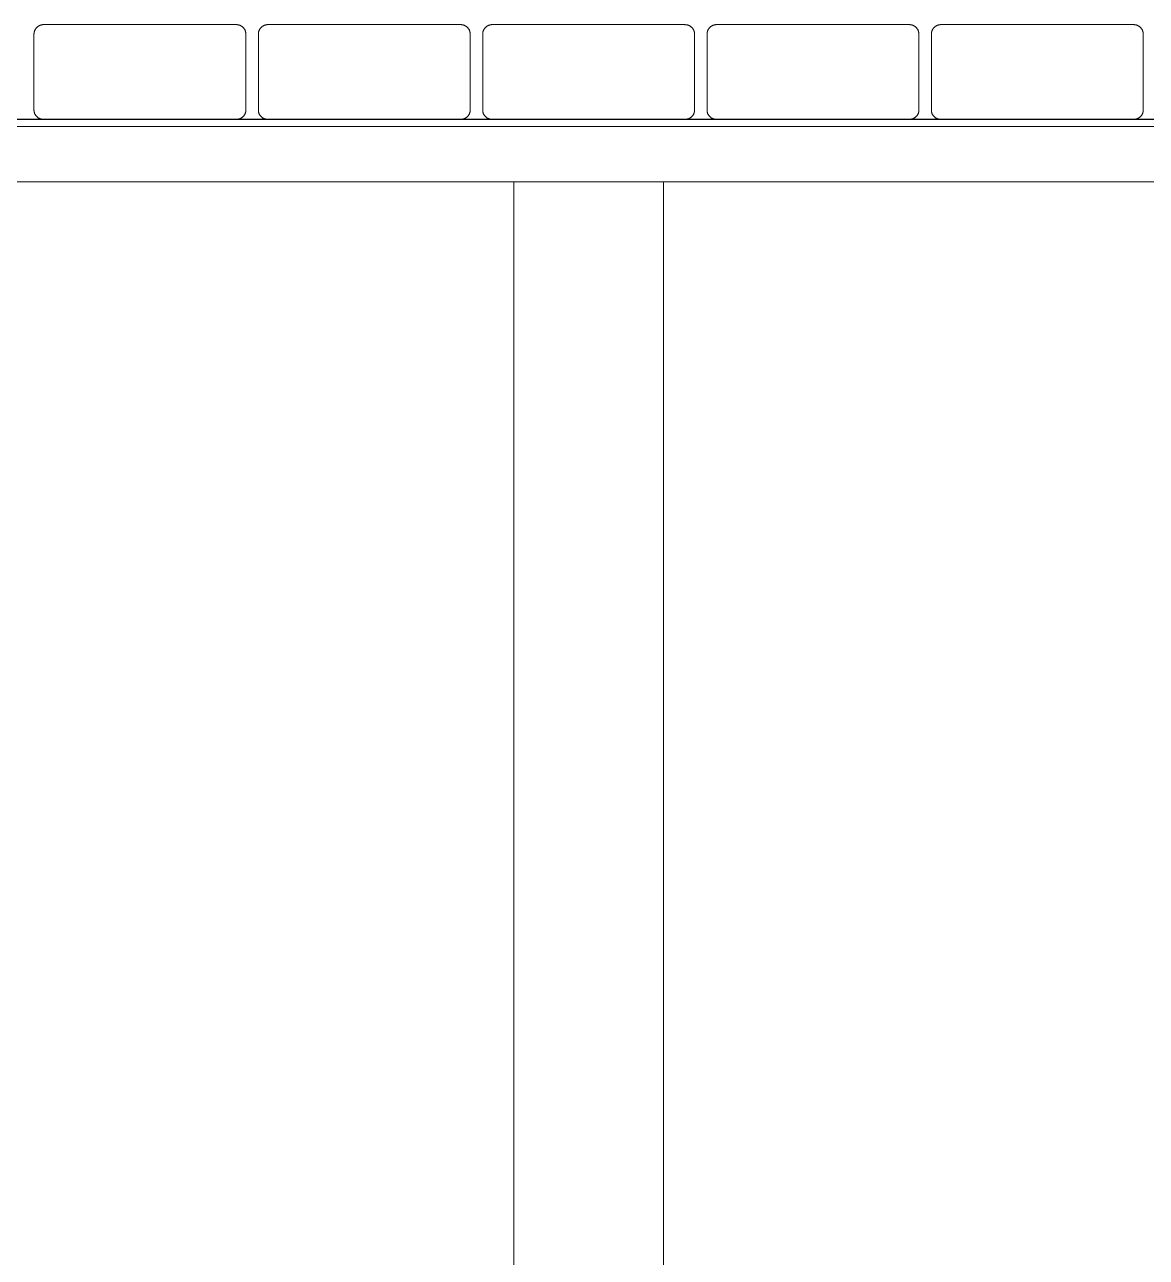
# Model space of a CAD drawing. Header units: millimetres. Extents: x -397 to 2955, y -22 to 2256.
# Drawn here: x 2042.9 to 2492.9, y 1664.1 to 2158.7 of the extents above; entities that cross this region are included whole.
import ezdxf

# ---------------------------------------------------------------- set-up
doc = ezdxf.new("R2010")
doc.units = ezdxf.units.MM
doc.layers.add('ZANO_R', color=7, linetype='Continuous', lineweight=0)

msp = doc.modelspace()

# ---------------------------------------------------------------- linework, layer by layer
at = {"layer": 'ZANO_R'}
for p, q in [((2046.87, 2156.1), (2046.92, 2156.23)), ((2046.92, 2156.23), (2046.97, 2156.35)), ((2046.97, 2156.35), (2047.02, 2156.47)), ((2047.02, 2156.47), (2047.08, 2156.59)), ((2047.08, 2156.59), (2047.14, 2156.71)), ((2047.14, 2156.71), (2047.21, 2156.82)), ((2047.21, 2156.82), (2047.28, 2156.94)), ((2047.28, 2156.94), (2047.35, 2157.05)), ((2047.35, 2157.05), (2047.43, 2157.15)), ((2047.43, 2157.15), (2047.51, 2157.26)), ((2047.51, 2157.26), (2047.6, 2157.36)), ((2047.6, 2157.36), (2047.69, 2157.46)), ((2047.69, 2157.46), (2047.78, 2157.56)), ((2047.78, 2157.56), (2047.88, 2157.65)), ((2047.88, 2157.65), (2047.97, 2157.74)), ((2047.97, 2157.74), (2048.08, 2157.82)), ((2048.08, 2157.82), (2048.18, 2157.91)), ((2048.18, 2157.91), (2048.29, 2157.98)), ((2048.29, 2157.98), (2048.4, 2158.06)), ((2048.4, 2158.06), (2048.51, 2158.13)), ((2048.51, 2158.13), (2048.63, 2158.2)), ((2048.63, 2158.2), (2048.74, 2158.26)), ((2048.74, 2158.26), (2048.86, 2158.32)), ((2048.86, 2158.32), (2048.98, 2158.37)), ((2048.98, 2158.37), (2049.11, 2158.42)), ((2049.11, 2158.42), (2049.23, 2158.47)), ((2049.23, 2158.47), (2049.36, 2158.51)), ((2049.36, 2158.51), (2049.49, 2158.55)), ((2049.49, 2158.55), (2049.61, 2158.58)), ((2049.61, 2158.58), (2049.74, 2158.61)), ((2049.74, 2158.61), (2049.88, 2158.63)), ((2049.88, 2158.63), (2050.01, 2158.65)), ((2050.01, 2158.65), (2050.14, 2158.67)), ((2050.14, 2158.67), (2050.27, 2158.68)), ((2050.27, 2158.68), (2050.41, 2158.68)), ((2050.41, 2158.68), (2050.54, 2158.68)), ((2050.54, 2158.68), (2050.67, 2158.68)), ((2050.67, 2158.68), (2127.67, 2158.68)), ((2127.8, 2158.68), (2127.67, 2158.68)), ((2127.94, 2158.68), (2127.8, 2158.68)), ((2128.07, 2158.68), (2127.94, 2158.68)), ((2128.2, 2158.67), (2128.07, 2158.68)), ((2128.34, 2158.65), (2128.2, 2158.67)), ((2128.47, 2158.63), (2128.34, 2158.65)), ((2128.6, 2158.61), (2128.47, 2158.63)), ((2128.73, 2158.58), (2128.6, 2158.61)), ((2128.86, 2158.55), (2128.73, 2158.58)), ((2128.98, 2158.51), (2128.86, 2158.55)), ((2129.11, 2158.47), (2128.98, 2158.51)), ((2129.24, 2158.42), (2129.11, 2158.47)), ((2129.36, 2158.37), (2129.24, 2158.42)), ((2129.48, 2158.32), (2129.36, 2158.37)), ((2129.6, 2158.26), (2129.48, 2158.32)), ((2129.72, 2158.2), (2129.6, 2158.26)), ((2129.83, 2158.13), (2129.72, 2158.2)), ((2129.94, 2158.06), (2129.83, 2158.13)), ((2130.05, 2157.98), (2129.94, 2158.06)), ((2130.16, 2157.91), (2130.05, 2157.98)), ((2130.27, 2157.82), (2130.16, 2157.91)), ((2130.37, 2157.74), (2130.27, 2157.82)), ((2130.47, 2157.65), (2130.37, 2157.74)), ((2130.56, 2157.56), (2130.47, 2157.65)), ((2130.65, 2157.46), (2130.56, 2157.56)), ((2130.74, 2157.36), (2130.65, 2157.46)), ((2130.83, 2157.26), (2130.74, 2157.36)), ((2130.91, 2157.15), (2130.83, 2157.26)), ((2130.99, 2157.05), (2130.91, 2157.15)), ((2131.06, 2156.94), (2130.99, 2157.05)), ((2131.13, 2156.82), (2131.06, 2156.94)), ((2131.2, 2156.71), (2131.13, 2156.82)), ((2131.26, 2156.59), (2131.2, 2156.71)), ((2131.32, 2156.47), (2131.26, 2156.59)), ((2131.37, 2156.35), (2131.32, 2156.47)), ((2131.42, 2156.23), (2131.37, 2156.35)), ((2131.47, 2156.1), (2131.42, 2156.23)), ((2136.87, 2156.1), (2136.92, 2156.23)), ((2136.92, 2156.23), (2136.97, 2156.35)), ((2136.97, 2156.35), (2137.02, 2156.47)), ((2137.02, 2156.47), (2137.08, 2156.59)), ((2137.08, 2156.59), (2137.14, 2156.71)), ((2137.14, 2156.71), (2137.21, 2156.82)), ((2137.21, 2156.82), (2137.28, 2156.94)), ((2137.28, 2156.94), (2137.35, 2157.05)), ((2137.35, 2157.05), (2137.43, 2157.15)), ((2137.43, 2157.15), (2137.51, 2157.26)), ((2137.51, 2157.26), (2137.6, 2157.36)), ((2137.6, 2157.36), (2137.69, 2157.46)), ((2137.69, 2157.46), (2137.78, 2157.56)), ((2137.78, 2157.56), (2137.88, 2157.65)), ((2137.88, 2157.65), (2137.97, 2157.74)), ((2137.97, 2157.74), (2138.08, 2157.82)), ((2138.08, 2157.82), (2138.18, 2157.91)), ((2138.18, 2157.91), (2138.29, 2157.98)), ((2138.29, 2157.98), (2138.4, 2158.06)), ((2138.4, 2158.06), (2138.51, 2158.13)), ((2138.51, 2158.13), (2138.63, 2158.2)), ((2138.63, 2158.2), (2138.74, 2158.26)), ((2138.74, 2158.26), (2138.86, 2158.32)), ((2138.86, 2158.32), (2138.98, 2158.37)), ((2138.98, 2158.37), (2139.11, 2158.42)), ((2139.11, 2158.42), (2139.23, 2158.47)), ((2139.23, 2158.47), (2139.36, 2158.51)), ((2139.36, 2158.51), (2139.49, 2158.55)), ((2139.49, 2158.55), (2139.61, 2158.58)), ((2139.61, 2158.58), (2139.74, 2158.61)), ((2139.74, 2158.61), (2139.88, 2158.63)), ((2139.88, 2158.63), (2140.01, 2158.65)), ((2140.01, 2158.65), (2140.14, 2158.67)), ((2140.14, 2158.67), (2140.27, 2158.68)), ((2140.27, 2158.68), (2140.41, 2158.68)), ((2140.41, 2158.68), (2140.54, 2158.68)), ((2140.54, 2158.68), (2140.67, 2158.68)), ((2140.67, 2158.68), (2217.67, 2158.68)), ((2217.8, 2158.68), (2217.67, 2158.68)), ((2217.94, 2158.68), (2217.8, 2158.68)), ((2218.07, 2158.68), (2217.94, 2158.68)), ((2218.2, 2158.67), (2218.07, 2158.68)), ((2218.34, 2158.65), (2218.2, 2158.67)), ((2218.47, 2158.63), (2218.34, 2158.65)), ((2218.6, 2158.61), (2218.47, 2158.63)), ((2218.73, 2158.58), (2218.6, 2158.61)), ((2218.86, 2158.55), (2218.73, 2158.58)), ((2218.98, 2158.51), (2218.86, 2158.55)), ((2219.11, 2158.47), (2218.98, 2158.51)), ((2219.24, 2158.42), (2219.11, 2158.47)), ((2219.36, 2158.37), (2219.24, 2158.42)), ((2219.48, 2158.32), (2219.36, 2158.37)), ((2219.6, 2158.26), (2219.48, 2158.32)), ((2219.72, 2158.2), (2219.6, 2158.26)), ((2219.83, 2158.13), (2219.72, 2158.2)), ((2219.94, 2158.06), (2219.83, 2158.13)), ((2220.05, 2157.98), (2219.94, 2158.06)), ((2220.16, 2157.91), (2220.05, 2157.98)), ((2220.27, 2157.82), (2220.16, 2157.91)), ((2220.37, 2157.74), (2220.27, 2157.82)), ((2220.47, 2157.65), (2220.37, 2157.74)), ((2220.56, 2157.56), (2220.47, 2157.65)), ((2220.65, 2157.46), (2220.56, 2157.56)), ((2220.74, 2157.36), (2220.65, 2157.46)), ((2220.83, 2157.26), (2220.74, 2157.36)), ((2220.91, 2157.15), (2220.83, 2157.26)), ((2220.99, 2157.05), (2220.91, 2157.15)), ((2221.06, 2156.94), (2220.99, 2157.05)), ((2221.13, 2156.82), (2221.06, 2156.94)), ((2221.2, 2156.71), (2221.13, 2156.82)), ((2221.26, 2156.59), (2221.2, 2156.71)), ((2221.32, 2156.47), (2221.26, 2156.59)), ((2221.37, 2156.35), (2221.32, 2156.47)), ((2221.42, 2156.23), (2221.37, 2156.35)), ((2221.47, 2156.1), (2221.42, 2156.23)), ((2226.87, 2156.1), (2226.92, 2156.23)), ((2226.92, 2156.23), (2226.97, 2156.35)), ((2226.97, 2156.35), (2227.02, 2156.47)), ((2227.02, 2156.47), (2227.08, 2156.59)), ((2227.08, 2156.59), (2227.14, 2156.71)), ((2227.14, 2156.71), (2227.21, 2156.82)), ((2227.21, 2156.82), (2227.28, 2156.94)), ((2227.28, 2156.94), (2227.35, 2157.05)), ((2227.35, 2157.05), (2227.43, 2157.15)), ((2227.43, 2157.15), (2227.51, 2157.26)), ((2227.51, 2157.26), (2227.6, 2157.36)), ((2227.6, 2157.36), (2227.69, 2157.46)), ((2227.69, 2157.46), (2227.78, 2157.56)), ((2227.78, 2157.56), (2227.88, 2157.65)), ((2227.88, 2157.65), (2227.97, 2157.74)), ((2227.97, 2157.74), (2228.08, 2157.82)), ((2228.08, 2157.82), (2228.18, 2157.91)), ((2228.18, 2157.91), (2228.29, 2157.98)), ((2228.29, 2157.98), (2228.4, 2158.06)), ((2228.4, 2158.06), (2228.51, 2158.13)), ((2228.51, 2158.13), (2228.63, 2158.2)), ((2228.63, 2158.2), (2228.74, 2158.26)), ((2228.74, 2158.26), (2228.86, 2158.32)), ((2228.86, 2158.32), (2228.98, 2158.37)), ((2228.98, 2158.37), (2229.11, 2158.42)), ((2229.11, 2158.42), (2229.23, 2158.47)), ((2229.23, 2158.47), (2229.36, 2158.51)), ((2229.36, 2158.51), (2229.49, 2158.55)), ((2229.49, 2158.55), (2229.61, 2158.58)), ((2229.61, 2158.58), (2229.74, 2158.61)), ((2229.74, 2158.61), (2229.88, 2158.63)), ((2229.88, 2158.63), (2230.01, 2158.65)), ((2230.01, 2158.65), (2230.14, 2158.67)), ((2230.14, 2158.67), (2230.27, 2158.68)), ((2230.27, 2158.68), (2230.41, 2158.68)), ((2230.41, 2158.68), (2230.54, 2158.68)), ((2230.54, 2158.68), (2230.67, 2158.68)), ((2230.67, 2158.68), (2269.17, 2158.68)), ((2269.17, 2158.68), (2307.67, 2158.68)), ((2307.79, 2158.68), (2307.67, 2158.68)), ((2307.91, 2158.67), (2307.79, 2158.68)), ((2308.03, 2158.66), (2307.91, 2158.67)), ((2308.03, 2158.66), (2308.16, 2158.66)), ((2308.16, 2158.66), (2308.29, 2158.64)), ((2308.29, 2158.64), (2308.42, 2158.63)), ((2308.42, 2158.63), (2308.55, 2158.61)), ((2308.55, 2158.61), (2308.68, 2158.58)), ((2308.68, 2158.58), (2308.81, 2158.55)), ((2308.81, 2158.55), (2308.93, 2158.52)), ((2308.93, 2158.52), (2309.06, 2158.48)), ((2309.06, 2158.48), (2309.18, 2158.44)), ((2309.18, 2158.44), (2309.31, 2158.39)), ((2309.31, 2158.39), (2309.43, 2158.34)), ((2309.43, 2158.34), (2309.54, 2158.29)), ((2309.54, 2158.29), (2309.66, 2158.23)), ((2309.66, 2158.23), (2309.78, 2158.16)), ((2309.78, 2158.16), (2309.89, 2158.1)), ((2309.89, 2158.1), (2310, 2158.03)), ((2310, 2158.03), (2310.11, 2157.95)), ((2310.11, 2157.95), (2310.21, 2157.87)), ((2310.21, 2157.87), (2310.31, 2157.79)), ((2310.31, 2157.79), (2310.41, 2157.71)), ((2310.41, 2157.71), (2310.51, 2157.62)), ((2310.51, 2157.62), (2310.6, 2157.52)), ((2310.6, 2157.52), (2310.69, 2157.43)), ((2310.69, 2157.43), (2310.78, 2157.33)), ((2310.78, 2157.33), (2310.86, 2157.23)), ((2310.86, 2157.23), (2310.94, 2157.13)), ((2310.94, 2157.13), (2311.02, 2157.02)), ((2311.02, 2157.02), (2311.09, 2156.91)), ((2311.09, 2156.91), (2311.16, 2156.8)), ((2311.16, 2156.8), (2311.22, 2156.68)), ((2311.22, 2156.68), (2311.28, 2156.57)), ((2311.28, 2156.57), (2311.34, 2156.45)), ((2311.34, 2156.45), (2311.39, 2156.33)), ((2311.39, 2156.33), (2311.44, 2156.21)), ((2311.44, 2156.21), (2311.48, 2156.08)), ((2316.87, 2156.1), (2316.92, 2156.23)), ((2316.92, 2156.23), (2316.97, 2156.35)), ((2316.97, 2156.35), (2317.02, 2156.47)), ((2317.02, 2156.47), (2317.08, 2156.59)), ((2317.08, 2156.59), (2317.14, 2156.71)), ((2317.14, 2156.71), (2317.21, 2156.82)), ((2317.21, 2156.82), (2317.28, 2156.94)), ((2317.28, 2156.94), (2317.35, 2157.05)), ((2317.35, 2157.05), (2317.43, 2157.15)), ((2317.43, 2157.15), (2317.51, 2157.26)), ((2317.51, 2157.26), (2317.6, 2157.36)), ((2317.6, 2157.36), (2317.69, 2157.46)), ((2317.69, 2157.46), (2317.78, 2157.56)), ((2317.78, 2157.56), (2317.88, 2157.65)), ((2317.88, 2157.65), (2317.97, 2157.74)), ((2317.97, 2157.74), (2318.08, 2157.82)), ((2318.08, 2157.82), (2318.18, 2157.91)), ((2318.18, 2157.91), (2318.29, 2157.98)), ((2318.29, 2157.98), (2318.4, 2158.06)), ((2318.4, 2158.06), (2318.51, 2158.13)), ((2318.51, 2158.13), (2318.63, 2158.2)), ((2318.63, 2158.2), (2318.74, 2158.26)), ((2318.74, 2158.26), (2318.86, 2158.32)), ((2318.86, 2158.32), (2318.98, 2158.37)), ((2318.98, 2158.37), (2319.11, 2158.42)), ((2319.11, 2158.42), (2319.23, 2158.47)), ((2319.23, 2158.47), (2319.36, 2158.51)), ((2319.36, 2158.51), (2319.49, 2158.55)), ((2319.49, 2158.55), (2319.61, 2158.58)), ((2319.61, 2158.58), (2319.74, 2158.61)), ((2319.74, 2158.61), (2319.88, 2158.63)), ((2319.88, 2158.63), (2320.01, 2158.65)), ((2320.01, 2158.65), (2320.14, 2158.67)), ((2320.14, 2158.67), (2320.27, 2158.68)), ((2320.27, 2158.68), (2320.41, 2158.68)), ((2320.41, 2158.68), (2320.54, 2158.68)), ((2320.54, 2158.68), (2320.67, 2158.68)), ((2320.67, 2158.68), (2397.67, 2158.68)), ((2397.8, 2158.68), (2397.67, 2158.68)), ((2397.94, 2158.68), (2397.8, 2158.68)), ((2398.07, 2158.68), (2397.94, 2158.68)), ((2398.2, 2158.67), (2398.07, 2158.68)), ((2398.34, 2158.65), (2398.2, 2158.67)), ((2398.47, 2158.63), (2398.34, 2158.65)), ((2398.6, 2158.61), (2398.47, 2158.63)), ((2398.73, 2158.58), (2398.6, 2158.61)), ((2398.86, 2158.55), (2398.73, 2158.58)), ((2398.98, 2158.51), (2398.86, 2158.55)), ((2399.11, 2158.47), (2398.98, 2158.51)), ((2399.24, 2158.42), (2399.11, 2158.47)), ((2399.36, 2158.37), (2399.24, 2158.42)), ((2399.48, 2158.32), (2399.36, 2158.37)), ((2399.6, 2158.26), (2399.48, 2158.32)), ((2399.72, 2158.2), (2399.6, 2158.26)), ((2399.83, 2158.13), (2399.72, 2158.2)), ((2399.94, 2158.06), (2399.83, 2158.13)), ((2400.05, 2157.98), (2399.94, 2158.06)), ((2400.16, 2157.91), (2400.05, 2157.98)), ((2400.27, 2157.82), (2400.16, 2157.91)), ((2400.37, 2157.74), (2400.27, 2157.82)), ((2400.47, 2157.65), (2400.37, 2157.74)), ((2400.56, 2157.56), (2400.47, 2157.65)), ((2400.65, 2157.46), (2400.56, 2157.56)), ((2400.74, 2157.36), (2400.65, 2157.46)), ((2400.83, 2157.26), (2400.74, 2157.36)), ((2400.91, 2157.15), (2400.83, 2157.26)), ((2400.99, 2157.05), (2400.91, 2157.15)), ((2401.06, 2156.94), (2400.99, 2157.05)), ((2401.13, 2156.82), (2401.06, 2156.94)), ((2401.2, 2156.71), (2401.13, 2156.82)), ((2401.26, 2156.59), (2401.2, 2156.71)), ((2401.32, 2156.47), (2401.26, 2156.59)), ((2401.37, 2156.35), (2401.32, 2156.47)), ((2401.42, 2156.23), (2401.37, 2156.35)), ((2401.47, 2156.1), (2401.42, 2156.23)), ((2406.87, 2156.1), (2406.92, 2156.23)), ((2406.92, 2156.23), (2406.97, 2156.35)), ((2406.97, 2156.35), (2407.02, 2156.47)), ((2407.02, 2156.47), (2407.08, 2156.59)), ((2407.08, 2156.59), (2407.14, 2156.71)), ((2407.14, 2156.71), (2407.21, 2156.82)), ((2407.21, 2156.82), (2407.28, 2156.94)), ((2407.28, 2156.94), (2407.35, 2157.05)), ((2407.35, 2157.05), (2407.43, 2157.15)), ((2407.43, 2157.15), (2407.51, 2157.26)), ((2407.51, 2157.26), (2407.6, 2157.36)), ((2407.6, 2157.36), (2407.69, 2157.46)), ((2407.69, 2157.46), (2407.78, 2157.56)), ((2407.78, 2157.56), (2407.88, 2157.65)), ((2407.88, 2157.65), (2407.97, 2157.74)), ((2407.97, 2157.74), (2408.08, 2157.82)), ((2408.08, 2157.82), (2408.18, 2157.91)), ((2408.18, 2157.91), (2408.29, 2157.98)), ((2408.29, 2157.98), (2408.4, 2158.06)), ((2408.4, 2158.06), (2408.51, 2158.13)), ((2408.51, 2158.13), (2408.63, 2158.2)), ((2408.63, 2158.2), (2408.74, 2158.26)), ((2408.74, 2158.26), (2408.86, 2158.32)), ((2408.86, 2158.32), (2408.98, 2158.37)), ((2408.98, 2158.37), (2409.11, 2158.42)), ((2409.11, 2158.42), (2409.23, 2158.47)), ((2409.23, 2158.47), (2409.36, 2158.51)), ((2409.36, 2158.51), (2409.49, 2158.55)), ((2409.49, 2158.55), (2409.61, 2158.58)), ((2409.61, 2158.58), (2409.74, 2158.61)), ((2409.74, 2158.61), (2409.88, 2158.63)), ((2409.88, 2158.63), (2410.01, 2158.65)), ((2410.01, 2158.65), (2410.14, 2158.67)), ((2410.14, 2158.67), (2410.27, 2158.68)), ((2410.27, 2158.68), (2410.41, 2158.68)), ((2410.41, 2158.68), (2410.54, 2158.68)), ((2410.54, 2158.68), (2410.67, 2158.68)), ((2410.67, 2158.68), (2487.67, 2158.68)), ((2487.8, 2158.68), (2487.67, 2158.68)), ((2487.94, 2158.68), (2487.8, 2158.68)), ((2488.07, 2158.68), (2487.94, 2158.68)), ((2488.2, 2158.67), (2488.07, 2158.68)), ((2488.34, 2158.65), (2488.2, 2158.67)), ((2488.47, 2158.63), (2488.34, 2158.65)), ((2488.6, 2158.61), (2488.47, 2158.63)), ((2488.73, 2158.58), (2488.6, 2158.61)), ((2488.86, 2158.55), (2488.73, 2158.58)), ((2488.98, 2158.51), (2488.86, 2158.55)), ((2489.11, 2158.47), (2488.98, 2158.51)), ((2489.24, 2158.42), (2489.11, 2158.47)), ((2489.36, 2158.37), (2489.24, 2158.42)), ((2489.48, 2158.32), (2489.36, 2158.37)), ((2489.6, 2158.26), (2489.48, 2158.32)), ((2489.72, 2158.2), (2489.6, 2158.26)), ((2489.83, 2158.13), (2489.72, 2158.2)), ((2489.94, 2158.06), (2489.83, 2158.13)), ((2490.05, 2157.98), (2489.94, 2158.06)), ((2490.16, 2157.91), (2490.05, 2157.98)), ((2490.27, 2157.82), (2490.16, 2157.91)), ((2490.37, 2157.74), (2490.27, 2157.82)), ((2490.47, 2157.65), (2490.37, 2157.74)), ((2490.56, 2157.56), (2490.47, 2157.65)), ((2490.66, 2157.46), (2490.56, 2157.56)), ((2490.74, 2157.36), (2490.66, 2157.46)), ((2490.83, 2157.26), (2490.74, 2157.36)), ((2490.91, 2157.15), (2490.83, 2157.26)), ((2490.99, 2157.05), (2490.91, 2157.15)), ((2491.06, 2156.94), (2490.99, 2157.05)), ((2491.13, 2156.82), (2491.06, 2156.94)), ((2491.2, 2156.71), (2491.13, 2156.82)), ((2491.26, 2156.59), (2491.2, 2156.71)), ((2491.32, 2156.47), (2491.26, 2156.59)), ((2491.37, 2156.35), (2491.32, 2156.47)), ((2491.42, 2156.23), (2491.37, 2156.35)), ((2491.47, 2156.1), (2491.42, 2156.23)), ((2046.67, 2155.06), (2046.68, 2155.19)), ((2046.67, 2155.06), (2046.67, 2124.3)), ((2046.68, 2155.19), (2046.69, 2155.32)), ((2046.69, 2155.32), (2046.71, 2155.46)), ((2046.71, 2155.46), (2046.74, 2155.59)), ((2046.74, 2155.59), (2046.76, 2155.72)), ((2046.76, 2155.72), (2046.8, 2155.85)), ((2046.8, 2155.85), (2046.83, 2155.97)), ((2046.83, 2155.97), (2046.87, 2156.1)), ((2131.51, 2155.97), (2131.47, 2156.1)), ((2131.55, 2155.85), (2131.51, 2155.97)), ((2131.58, 2155.72), (2131.55, 2155.85)), ((2131.61, 2155.59), (2131.58, 2155.72)), ((2131.63, 2155.46), (2131.61, 2155.59)), ((2131.65, 2155.32), (2131.63, 2155.46)), ((2131.66, 2155.19), (2131.65, 2155.32)), ((2131.67, 2155.06), (2131.66, 2155.19)), ((2131.67, 2124.3), (2131.67, 2155.06)), ((2136.67, 2155.06), (2136.68, 2155.19)), ((2136.67, 2155.06), (2136.67, 2124.3)), ((2136.68, 2155.19), (2136.69, 2155.32)), ((2136.69, 2155.32), (2136.71, 2155.46)), ((2136.71, 2155.46), (2136.74, 2155.59)), ((2136.74, 2155.59), (2136.76, 2155.72)), ((2136.76, 2155.72), (2136.8, 2155.85)), ((2136.8, 2155.85), (2136.83, 2155.97)), ((2136.83, 2155.97), (2136.87, 2156.1)), ((2221.51, 2155.97), (2221.47, 2156.1)), ((2221.55, 2155.85), (2221.51, 2155.97)), ((2221.58, 2155.72), (2221.55, 2155.85)), ((2221.61, 2155.59), (2221.58, 2155.72)), ((2221.63, 2155.46), (2221.61, 2155.59)), ((2221.65, 2155.32), (2221.63, 2155.46)), ((2221.66, 2155.19), (2221.65, 2155.32)), ((2221.67, 2155.06), (2221.66, 2155.19)), ((2221.67, 2124.3), (2221.67, 2155.06)), ((2226.67, 2155.06), (2226.68, 2155.19)), ((2226.67, 2155.06), (2226.67, 2124.3)), ((2226.68, 2155.19), (2226.69, 2155.32)), ((2226.69, 2155.32), (2226.71, 2155.46)), ((2226.71, 2155.46), (2226.74, 2155.59)), ((2226.74, 2155.59), (2226.76, 2155.72)), ((2226.76, 2155.72), (2226.8, 2155.85)), ((2226.8, 2155.85), (2226.83, 2155.97)), ((2226.83, 2155.97), (2226.87, 2156.1)), ((2311.48, 2156.08), (2311.52, 2155.96)), ((2311.52, 2155.96), (2311.55, 2155.83)), ((2311.55, 2155.83), (2311.59, 2155.71)), ((2311.59, 2155.71), (2311.61, 2155.58)), ((2311.61, 2155.58), (2311.63, 2155.45)), ((2311.63, 2155.45), (2311.65, 2155.32)), ((2311.65, 2155.32), (2311.66, 2155.19)), ((2311.66, 2155.19), (2311.67, 2155.06)), ((2311.67, 2124.3), (2311.67, 2155.06)), ((2316.67, 2155.06), (2316.68, 2155.19)), ((2316.67, 2155.06), (2316.67, 2124.3)), ((2316.68, 2155.19), (2316.69, 2155.32)), ((2316.69, 2155.32), (2316.71, 2155.46)), ((2316.71, 2155.46), (2316.74, 2155.59)), ((2316.74, 2155.59), (2316.76, 2155.72)), ((2316.76, 2155.72), (2316.8, 2155.85)), ((2316.8, 2155.85), (2316.83, 2155.97)), ((2316.83, 2155.97), (2316.87, 2156.1)), ((2401.51, 2155.97), (2401.47, 2156.1)), ((2401.55, 2155.85), (2401.51, 2155.97)), ((2401.58, 2155.72), (2401.55, 2155.85)), ((2401.61, 2155.59), (2401.58, 2155.72)), ((2401.63, 2155.46), (2401.61, 2155.59)), ((2401.65, 2155.32), (2401.63, 2155.46)), ((2401.66, 2155.19), (2401.65, 2155.32)), ((2401.67, 2155.06), (2401.66, 2155.19)), ((2401.67, 2124.3), (2401.67, 2155.06)), ((2406.67, 2155.06), (2406.68, 2155.19)), ((2406.67, 2155.06), (2406.67, 2124.3)), ((2406.68, 2155.19), (2406.69, 2155.32)), ((2406.69, 2155.32), (2406.71, 2155.46)), ((2406.71, 2155.46), (2406.74, 2155.59)), ((2406.74, 2155.59), (2406.76, 2155.72)), ((2406.76, 2155.72), (2406.8, 2155.85)), ((2406.8, 2155.85), (2406.83, 2155.97)), ((2406.83, 2155.97), (2406.87, 2156.1)), ((2491.51, 2155.97), (2491.47, 2156.1)), ((2491.55, 2155.85), (2491.51, 2155.97)), ((2491.58, 2155.72), (2491.55, 2155.85)), ((2491.61, 2155.59), (2491.58, 2155.72)), ((2491.63, 2155.46), (2491.61, 2155.59)), ((2491.65, 2155.32), (2491.63, 2155.46)), ((2491.66, 2155.19), (2491.65, 2155.32)), ((2491.67, 2155.06), (2491.66, 2155.19)), ((2491.67, 2124.3), (2491.67, 2155.06)), ((2046.67, 2124.3), (2046.68, 2124.17)), ((2046.68, 2124.17), (2046.69, 2124.04)), ((2046.69, 2124.04), (2046.7, 2123.91)), ((2046.7, 2123.91), (2046.72, 2123.79)), ((2046.72, 2123.79), (2046.75, 2123.66)), ((2046.75, 2123.66), (2046.78, 2123.54)), ((2046.78, 2123.54), (2046.81, 2123.41)), ((2046.81, 2123.41), (2046.85, 2123.29)), ((2046.85, 2123.29), (2046.89, 2123.17)), ((2046.89, 2123.17), (2046.93, 2123.05)), ((2046.93, 2123.05), (2046.98, 2122.93)), ((2046.98, 2122.93), (2047.04, 2122.81)), ((2047.04, 2122.81), (2047.1, 2122.7)), ((2047.1, 2122.7), (2047.16, 2122.59)), ((2047.16, 2122.59), (2047.22, 2122.48)), ((2047.22, 2122.48), (2047.29, 2122.37)), ((2047.29, 2122.37), (2047.37, 2122.26)), ((2047.37, 2122.26), (2047.44, 2122.16)), ((2047.44, 2122.16), (2047.52, 2122.06)), ((2047.52, 2122.06), (2047.61, 2121.96)), ((2047.61, 2121.96), (2047.69, 2121.87)), ((2047.69, 2121.87), (2047.78, 2121.78)), ((2047.78, 2121.78), (2047.88, 2121.69)), ((2047.88, 2121.69), (2047.97, 2121.6)), ((2047.97, 2121.6), (2048.07, 2121.52)), ((2130.37, 2121.6), (2130.27, 2121.52)), ((2130.46, 2121.69), (2130.37, 2121.6)), ((2130.56, 2121.78), (2130.46, 2121.69)), ((2130.65, 2121.87), (2130.56, 2121.78)), ((2130.74, 2121.96), (2130.65, 2121.87)), ((2130.82, 2122.06), (2130.74, 2121.96)), ((2130.9, 2122.16), (2130.82, 2122.06)), ((2130.98, 2122.26), (2130.9, 2122.16)), ((2131.05, 2122.37), (2130.98, 2122.26)), ((2131.12, 2122.48), (2131.05, 2122.37)), ((2131.19, 2122.59), (2131.12, 2122.48)), ((2131.25, 2122.7), (2131.19, 2122.59)), ((2131.3, 2122.81), (2131.25, 2122.7)), ((2131.36, 2122.93), (2131.3, 2122.81)), ((2131.41, 2123.05), (2131.36, 2122.93)), ((2131.45, 2123.17), (2131.41, 2123.05)), ((2131.5, 2123.29), (2131.45, 2123.17)), ((2131.53, 2123.41), (2131.5, 2123.29)), ((2131.57, 2123.54), (2131.53, 2123.41)), ((2131.59, 2123.66), (2131.57, 2123.54)), ((2131.62, 2123.79), (2131.59, 2123.66)), ((2131.64, 2123.91), (2131.62, 2123.79)), ((2131.65, 2124.04), (2131.64, 2123.91)), ((2131.66, 2124.17), (2131.65, 2124.04)), ((2131.67, 2124.3), (2131.66, 2124.17)), ((2136.67, 2124.3), (2136.68, 2124.17)), ((2136.68, 2124.17), (2136.69, 2124.04)), ((2136.69, 2124.04), (2136.7, 2123.91)), ((2136.7, 2123.91), (2136.72, 2123.79)), ((2136.72, 2123.79), (2136.75, 2123.66)), ((2136.75, 2123.66), (2136.78, 2123.54)), ((2136.78, 2123.54), (2136.81, 2123.41)), ((2136.81, 2123.41), (2136.85, 2123.29)), ((2136.85, 2123.29), (2136.89, 2123.17)), ((2136.89, 2123.17), (2136.93, 2123.05)), ((2136.93, 2123.05), (2136.98, 2122.93)), ((2136.98, 2122.93), (2137.04, 2122.81)), ((2137.04, 2122.81), (2137.1, 2122.7)), ((2137.1, 2122.7), (2137.16, 2122.59)), ((2137.16, 2122.59), (2137.22, 2122.48)), ((2137.22, 2122.48), (2137.29, 2122.37)), ((2137.29, 2122.37), (2137.37, 2122.26)), ((2137.37, 2122.26), (2137.44, 2122.16)), ((2137.44, 2122.16), (2137.52, 2122.06)), ((2137.52, 2122.06), (2137.61, 2121.96)), ((2137.61, 2121.96), (2137.69, 2121.87)), ((2137.69, 2121.87), (2137.78, 2121.78)), ((2137.78, 2121.78), (2137.88, 2121.69)), ((2137.88, 2121.69), (2137.97, 2121.6)), ((2137.97, 2121.6), (2138.07, 2121.52)), ((2220.37, 2121.6), (2220.27, 2121.52)), ((2220.46, 2121.69), (2220.37, 2121.6)), ((2220.56, 2121.78), (2220.46, 2121.69)), ((2220.65, 2121.87), (2220.56, 2121.78)), ((2220.74, 2121.96), (2220.65, 2121.87)), ((2220.82, 2122.06), (2220.74, 2121.96)), ((2220.9, 2122.16), (2220.82, 2122.06)), ((2220.98, 2122.26), (2220.9, 2122.16)), ((2221.05, 2122.37), (2220.98, 2122.26)), ((2221.12, 2122.48), (2221.05, 2122.37)), ((2221.19, 2122.59), (2221.12, 2122.48)), ((2221.25, 2122.7), (2221.19, 2122.59)), ((2221.3, 2122.81), (2221.25, 2122.7)), ((2221.36, 2122.93), (2221.3, 2122.81)), ((2221.41, 2123.05), (2221.36, 2122.93)), ((2221.45, 2123.17), (2221.41, 2123.05)), ((2221.5, 2123.29), (2221.45, 2123.17)), ((2221.53, 2123.41), (2221.5, 2123.29)), ((2221.57, 2123.54), (2221.53, 2123.41)), ((2221.59, 2123.66), (2221.57, 2123.54)), ((2221.62, 2123.79), (2221.59, 2123.66)), ((2221.64, 2123.91), (2221.62, 2123.79)), ((2221.65, 2124.04), (2221.64, 2123.91)), ((2221.66, 2124.17), (2221.65, 2124.04)), ((2221.67, 2124.3), (2221.66, 2124.17)), ((2226.67, 2124.3), (2226.68, 2124.17)), ((2226.68, 2124.17), (2226.69, 2124.04)), ((2226.69, 2124.04), (2226.7, 2123.91)), ((2226.7, 2123.91), (2226.72, 2123.79)), ((2226.72, 2123.79), (2226.75, 2123.66)), ((2226.75, 2123.66), (2226.78, 2123.54)), ((2226.78, 2123.54), (2226.81, 2123.41)), ((2226.81, 2123.41), (2226.85, 2123.29)), ((2226.85, 2123.29), (2226.89, 2123.17)), ((2226.89, 2123.17), (2226.93, 2123.05)), ((2226.93, 2123.05), (2226.98, 2122.93)), ((2226.98, 2122.93), (2227.04, 2122.81)), ((2227.04, 2122.81), (2227.1, 2122.7)), ((2227.1, 2122.7), (2227.16, 2122.59)), ((2227.16, 2122.59), (2227.22, 2122.48)), ((2227.22, 2122.48), (2227.29, 2122.37)), ((2227.29, 2122.37), (2227.37, 2122.26)), ((2227.37, 2122.26), (2227.44, 2122.16)), ((2227.44, 2122.16), (2227.52, 2122.06)), ((2227.52, 2122.06), (2227.61, 2121.96)), ((2227.61, 2121.96), (2227.69, 2121.87)), ((2227.69, 2121.87), (2227.78, 2121.78)), ((2227.78, 2121.78), (2227.88, 2121.69)), ((2227.88, 2121.69), (2227.97, 2121.6)), ((2227.97, 2121.6), (2228.07, 2121.52)), ((2310.27, 2121.52), (2310.37, 2121.6)), ((2310.37, 2121.6), (2310.46, 2121.69)), ((2310.46, 2121.69), (2310.56, 2121.78)), ((2310.56, 2121.78), (2310.65, 2121.87)), ((2310.65, 2121.87), (2310.74, 2121.96)), ((2310.74, 2121.96), (2310.82, 2122.06)), ((2310.82, 2122.06), (2310.9, 2122.16)), ((2310.9, 2122.16), (2310.98, 2122.26)), ((2310.98, 2122.26), (2311.05, 2122.37)), ((2311.05, 2122.37), (2311.12, 2122.48)), ((2311.12, 2122.48), (2311.19, 2122.59)), ((2311.19, 2122.59), (2311.25, 2122.7)), ((2311.25, 2122.7), (2311.3, 2122.81)), ((2311.3, 2122.81), (2311.36, 2122.93)), ((2311.36, 2122.93), (2311.41, 2123.05)), ((2311.41, 2123.05), (2311.45, 2123.17)), ((2311.45, 2123.17), (2311.5, 2123.29)), ((2311.5, 2123.29), (2311.53, 2123.41)), ((2311.53, 2123.41), (2311.57, 2123.54)), ((2311.57, 2123.54), (2311.59, 2123.66)), ((2311.59, 2123.66), (2311.62, 2123.79)), ((2311.62, 2123.79), (2311.64, 2123.91)), ((2311.64, 2123.91), (2311.65, 2124.04)), ((2311.65, 2124.04), (2311.66, 2124.17)), ((2311.66, 2124.17), (2311.67, 2124.3)), ((2316.67, 2124.3), (2316.68, 2124.17)), ((2316.68, 2124.17), (2316.69, 2124.04)), ((2316.69, 2124.04), (2316.7, 2123.91)), ((2316.7, 2123.91), (2316.72, 2123.79)), ((2316.72, 2123.79), (2316.75, 2123.66)), ((2316.75, 2123.66), (2316.78, 2123.54)), ((2316.78, 2123.54), (2316.81, 2123.41)), ((2316.81, 2123.41), (2316.85, 2123.29)), ((2316.85, 2123.29), (2316.89, 2123.17)), ((2316.89, 2123.17), (2316.93, 2123.05)), ((2316.93, 2123.05), (2316.98, 2122.93)), ((2316.98, 2122.93), (2317.04, 2122.81)), ((2317.04, 2122.81), (2317.1, 2122.7)), ((2317.1, 2122.7), (2317.16, 2122.59)), ((2317.16, 2122.59), (2317.22, 2122.48)), ((2317.22, 2122.48), (2317.29, 2122.37)), ((2317.29, 2122.37), (2317.37, 2122.26)), ((2317.37, 2122.26), (2317.44, 2122.16)), ((2317.44, 2122.16), (2317.52, 2122.06)), ((2317.52, 2122.06), (2317.61, 2121.96)), ((2317.61, 2121.96), (2317.69, 2121.87)), ((2317.69, 2121.87), (2317.78, 2121.78)), ((2317.78, 2121.78), (2317.88, 2121.69)), ((2317.88, 2121.69), (2317.97, 2121.6)), ((2317.97, 2121.6), (2318.07, 2121.52)), ((2400.37, 2121.6), (2400.27, 2121.52)), ((2400.46, 2121.69), (2400.37, 2121.6)), ((2400.56, 2121.78), (2400.46, 2121.69)), ((2400.65, 2121.87), (2400.56, 2121.78)), ((2400.74, 2121.96), (2400.65, 2121.87)), ((2400.82, 2122.06), (2400.74, 2121.96)), ((2400.9, 2122.16), (2400.82, 2122.06)), ((2400.98, 2122.26), (2400.9, 2122.16)), ((2401.05, 2122.37), (2400.98, 2122.26)), ((2401.12, 2122.48), (2401.05, 2122.37)), ((2401.19, 2122.59), (2401.12, 2122.48)), ((2401.25, 2122.7), (2401.19, 2122.59)), ((2401.3, 2122.81), (2401.25, 2122.7)), ((2401.36, 2122.93), (2401.3, 2122.81)), ((2401.41, 2123.05), (2401.36, 2122.93)), ((2401.45, 2123.17), (2401.41, 2123.05)), ((2401.5, 2123.29), (2401.45, 2123.17)), ((2401.53, 2123.41), (2401.5, 2123.29)), ((2401.57, 2123.54), (2401.53, 2123.41)), ((2401.59, 2123.66), (2401.57, 2123.54)), ((2401.62, 2123.79), (2401.59, 2123.66)), ((2401.64, 2123.91), (2401.62, 2123.79)), ((2401.65, 2124.04), (2401.64, 2123.91)), ((2401.66, 2124.17), (2401.65, 2124.04)), ((2401.67, 2124.3), (2401.66, 2124.17)), ((2406.67, 2124.3), (2406.68, 2124.17)), ((2406.68, 2124.17), (2406.69, 2124.04)), ((2406.69, 2124.04), (2406.7, 2123.91)), ((2406.7, 2123.91), (2406.72, 2123.79)), ((2406.72, 2123.79), (2406.75, 2123.66)), ((2406.75, 2123.66), (2406.78, 2123.54)), ((2406.78, 2123.54), (2406.81, 2123.41)), ((2406.81, 2123.41), (2406.85, 2123.29)), ((2406.85, 2123.29), (2406.89, 2123.17)), ((2406.89, 2123.17), (2406.93, 2123.05)), ((2406.93, 2123.05), (2406.98, 2122.93)), ((2406.98, 2122.93), (2407.04, 2122.81)), ((2407.04, 2122.81), (2407.1, 2122.7)), ((2407.1, 2122.7), (2407.16, 2122.59)), ((2407.16, 2122.59), (2407.22, 2122.48)), ((2407.22, 2122.48), (2407.29, 2122.37)), ((2407.29, 2122.37), (2407.37, 2122.26)), ((2407.37, 2122.26), (2407.44, 2122.16)), ((2407.44, 2122.16), (2407.52, 2122.06)), ((2407.52, 2122.06), (2407.61, 2121.96)), ((2407.61, 2121.96), (2407.69, 2121.87)), ((2407.69, 2121.87), (2407.78, 2121.78)), ((2407.78, 2121.78), (2407.88, 2121.69)), ((2407.88, 2121.69), (2407.98, 2121.6)), ((2407.98, 2121.6), (2408.07, 2121.52)), ((2490.37, 2121.6), (2490.27, 2121.52)), ((2490.46, 2121.69), (2490.37, 2121.6)), ((2490.56, 2121.78), (2490.46, 2121.69)), ((2490.65, 2121.87), (2490.56, 2121.78)), ((2490.74, 2121.96), (2490.65, 2121.87)), ((2490.82, 2122.06), (2490.74, 2121.96)), ((2490.9, 2122.16), (2490.82, 2122.06)), ((2490.98, 2122.26), (2490.9, 2122.16)), ((2491.05, 2122.37), (2490.98, 2122.26)), ((2491.12, 2122.48), (2491.05, 2122.37)), ((2491.19, 2122.59), (2491.12, 2122.48)), ((2491.25, 2122.7), (2491.19, 2122.59)), ((2491.3, 2122.81), (2491.25, 2122.7)), ((2491.36, 2122.93), (2491.3, 2122.81)), ((2491.41, 2123.05), (2491.36, 2122.93)), ((2491.45, 2123.17), (2491.41, 2123.05)), ((2491.5, 2123.29), (2491.45, 2123.17)), ((2491.53, 2123.41), (2491.5, 2123.29)), ((2491.57, 2123.54), (2491.53, 2123.41)), ((2491.59, 2123.66), (2491.57, 2123.54)), ((2491.62, 2123.79), (2491.59, 2123.66)), ((2491.64, 2123.91), (2491.62, 2123.79)), ((2491.65, 2124.04), (2491.64, 2123.91)), ((2491.66, 2124.17), (2491.65, 2124.04)), ((2491.67, 2124.3), (2491.66, 2124.17)), ((1869.18, 2120.68), (2590.67, 2120.68)), ((2669.76, 2120.82), (1869.77, 2120.82)), ((2669.76, 2117.82), (1869.77, 2117.82)), ((2048.07, 2121.52), (2048.18, 2121.45)), ((2048.18, 2121.45), (2048.28, 2121.37)), ((2048.28, 2121.37), (2048.39, 2121.3)), ((2048.39, 2121.3), (2048.5, 2121.23)), ((2048.5, 2121.23), (2048.61, 2121.17)), ((2048.61, 2121.17), (2048.72, 2121.11)), ((2048.72, 2121.11), (2048.84, 2121.06)), ((2048.84, 2121.06), (2048.96, 2121.01)), ((2048.96, 2121.01), (2049.08, 2120.96)), ((2049.08, 2120.96), (2049.2, 2120.92)), ((2049.2, 2120.92), (2049.32, 2120.88)), ((2049.32, 2120.88), (2049.45, 2120.85)), ((2049.45, 2120.85), (2049.57, 2120.82)), ((2128.9, 2120.85), (2128.77, 2120.82)), ((2129.02, 2120.88), (2128.9, 2120.85)), ((2129.14, 2120.92), (2129.02, 2120.88)), ((2129.27, 2120.96), (2129.14, 2120.92)), ((2129.38, 2121.01), (2129.27, 2120.96)), ((2129.5, 2121.06), (2129.38, 2121.01)), ((2129.62, 2121.11), (2129.5, 2121.06)), ((2129.73, 2121.17), (2129.62, 2121.11)), ((2129.84, 2121.23), (2129.73, 2121.17)), ((2129.95, 2121.3), (2129.84, 2121.23)), ((2130.06, 2121.37), (2129.95, 2121.3)), ((2130.17, 2121.45), (2130.06, 2121.37)), ((2130.27, 2121.52), (2130.17, 2121.45)), ((2138.07, 2121.52), (2138.18, 2121.45)), ((2138.18, 2121.45), (2138.28, 2121.37)), ((2138.28, 2121.37), (2138.39, 2121.3)), ((2138.39, 2121.3), (2138.5, 2121.23)), ((2138.5, 2121.23), (2138.61, 2121.17)), ((2138.61, 2121.17), (2138.72, 2121.11)), ((2138.72, 2121.11), (2138.84, 2121.06)), ((2138.84, 2121.06), (2138.96, 2121.01)), ((2138.96, 2121.01), (2139.08, 2120.96)), ((2139.08, 2120.96), (2139.2, 2120.92)), ((2139.2, 2120.92), (2139.32, 2120.88)), ((2139.32, 2120.88), (2139.45, 2120.85)), ((2139.45, 2120.85), (2139.57, 2120.82)), ((2218.9, 2120.85), (2218.77, 2120.82)), ((2219.02, 2120.88), (2218.9, 2120.85)), ((2219.14, 2120.92), (2219.02, 2120.88)), ((2219.27, 2120.96), (2219.14, 2120.92)), ((2219.38, 2121.01), (2219.27, 2120.96)), ((2219.5, 2121.06), (2219.38, 2121.01)), ((2219.62, 2121.11), (2219.5, 2121.06)), ((2219.73, 2121.17), (2219.62, 2121.11)), ((2219.84, 2121.23), (2219.73, 2121.17)), ((2219.95, 2121.3), (2219.84, 2121.23)), ((2220.06, 2121.37), (2219.95, 2121.3)), ((2220.17, 2121.45), (2220.06, 2121.37)), ((2220.27, 2121.52), (2220.17, 2121.45)), ((2228.07, 2121.52), (2228.18, 2121.45)), ((2228.18, 2121.45), (2228.28, 2121.37)), ((2228.28, 2121.37), (2228.39, 2121.3)), ((2228.39, 2121.3), (2228.5, 2121.23)), ((2228.5, 2121.23), (2228.61, 2121.17)), ((2228.61, 2121.17), (2228.72, 2121.11)), ((2228.72, 2121.11), (2228.84, 2121.06)), ((2228.84, 2121.06), (2228.96, 2121.01)), ((2228.96, 2121.01), (2229.08, 2120.96)), ((2229.08, 2120.96), (2229.2, 2120.92)), ((2229.2, 2120.92), (2229.32, 2120.88)), ((2229.32, 2120.88), (2229.45, 2120.85)), ((2229.45, 2120.85), (2229.57, 2120.82)), ((2308.77, 2120.82), (2308.9, 2120.85)), ((2308.9, 2120.85), (2309.02, 2120.88)), ((2309.02, 2120.88), (2309.14, 2120.92)), ((2309.14, 2120.92), (2309.27, 2120.96)), ((2309.27, 2120.96), (2309.38, 2121.01)), ((2309.38, 2121.01), (2309.5, 2121.06)), ((2309.5, 2121.06), (2309.62, 2121.11)), ((2309.62, 2121.11), (2309.73, 2121.17)), ((2309.73, 2121.17), (2309.84, 2121.23)), ((2309.84, 2121.23), (2309.95, 2121.3)), ((2309.95, 2121.3), (2310.06, 2121.37)), ((2310.06, 2121.37), (2310.17, 2121.45)), ((2310.17, 2121.45), (2310.27, 2121.52)), ((2318.07, 2121.52), (2318.18, 2121.45)), ((2318.18, 2121.45), (2318.28, 2121.37)), ((2318.28, 2121.37), (2318.39, 2121.3)), ((2318.39, 2121.3), (2318.5, 2121.23)), ((2318.5, 2121.23), (2318.61, 2121.17)), ((2318.61, 2121.17), (2318.72, 2121.11)), ((2318.72, 2121.11), (2318.84, 2121.06)), ((2318.84, 2121.06), (2318.96, 2121.01)), ((2318.96, 2121.01), (2319.08, 2120.96)), ((2319.08, 2120.96), (2319.2, 2120.92)), ((2319.2, 2120.92), (2319.32, 2120.88)), ((2319.32, 2120.88), (2319.45, 2120.85)), ((2319.45, 2120.85), (2319.57, 2120.82)), ((2398.9, 2120.85), (2398.77, 2120.82)), ((2399.02, 2120.88), (2398.9, 2120.85)), ((2399.14, 2120.92), (2399.02, 2120.88)), ((2399.27, 2120.96), (2399.14, 2120.92)), ((2399.38, 2121.01), (2399.27, 2120.96)), ((2399.5, 2121.06), (2399.38, 2121.01)), ((2399.62, 2121.11), (2399.5, 2121.06)), ((2399.73, 2121.17), (2399.62, 2121.11)), ((2399.84, 2121.23), (2399.73, 2121.17)), ((2399.95, 2121.3), (2399.84, 2121.23)), ((2400.06, 2121.37), (2399.95, 2121.3)), ((2400.17, 2121.45), (2400.06, 2121.37)), ((2400.27, 2121.52), (2400.17, 2121.45)), ((2408.07, 2121.52), (2408.18, 2121.45)), ((2408.18, 2121.45), (2408.28, 2121.37)), ((2408.28, 2121.37), (2408.39, 2121.3)), ((2408.39, 2121.3), (2408.5, 2121.23)), ((2408.5, 2121.23), (2408.61, 2121.17)), ((2408.61, 2121.17), (2408.72, 2121.11)), ((2408.72, 2121.11), (2408.84, 2121.06)), ((2408.84, 2121.06), (2408.96, 2121.01)), ((2408.96, 2121.01), (2409.08, 2120.96)), ((2409.08, 2120.96), (2409.2, 2120.92)), ((2409.2, 2120.92), (2409.32, 2120.88)), ((2409.32, 2120.88), (2409.45, 2120.85)), ((2409.45, 2120.85), (2409.57, 2120.82)), ((2488.9, 2120.85), (2488.77, 2120.82)), ((2489.02, 2120.88), (2488.9, 2120.85)), ((2489.14, 2120.92), (2489.02, 2120.88)), ((2489.27, 2120.96), (2489.14, 2120.92)), ((2489.38, 2121.01), (2489.27, 2120.96)), ((2489.5, 2121.06), (2489.38, 2121.01)), ((2489.62, 2121.11), (2489.5, 2121.06)), ((2489.73, 2121.17), (2489.62, 2121.11)), ((2489.84, 2121.23), (2489.73, 2121.17)), ((2489.95, 2121.3), (2489.84, 2121.23)), ((2490.06, 2121.37), (2489.95, 2121.3)), ((2490.17, 2121.45), (2490.06, 2121.37)), ((2490.27, 2121.52), (2490.17, 2121.45)), ((2644.17, 2095.65), (1894.18, 2095.65)), ((2239.17, 2095.65), (2239.17, 1470.68)), ((2299.17, 2095.65), (2299.17, 1470.68))]:
    msp.add_line(p, q, dxfattribs=at)

doc.saveas('drawing.dxf')
